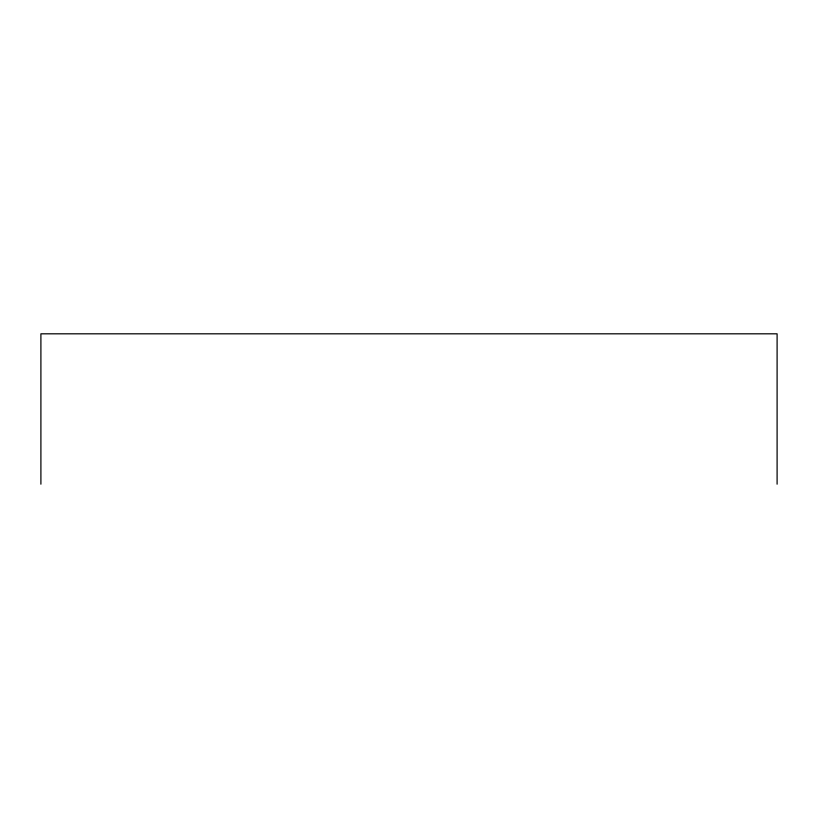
<?xml version="1.0" encoding="UTF-8"?>
<svg xmlns="http://www.w3.org/2000/svg" width="818" height="818" viewBox="0 0 818 818"><rect width="100%" height="100%" fill="white"/><g stroke="black" fill="none" stroke-linecap="round" stroke-linejoin="round"><path stroke-width="1.23" d="M777.1 484.184L777.1 333.816L40.9 333.816L40.9 484.184"/></g></svg>
